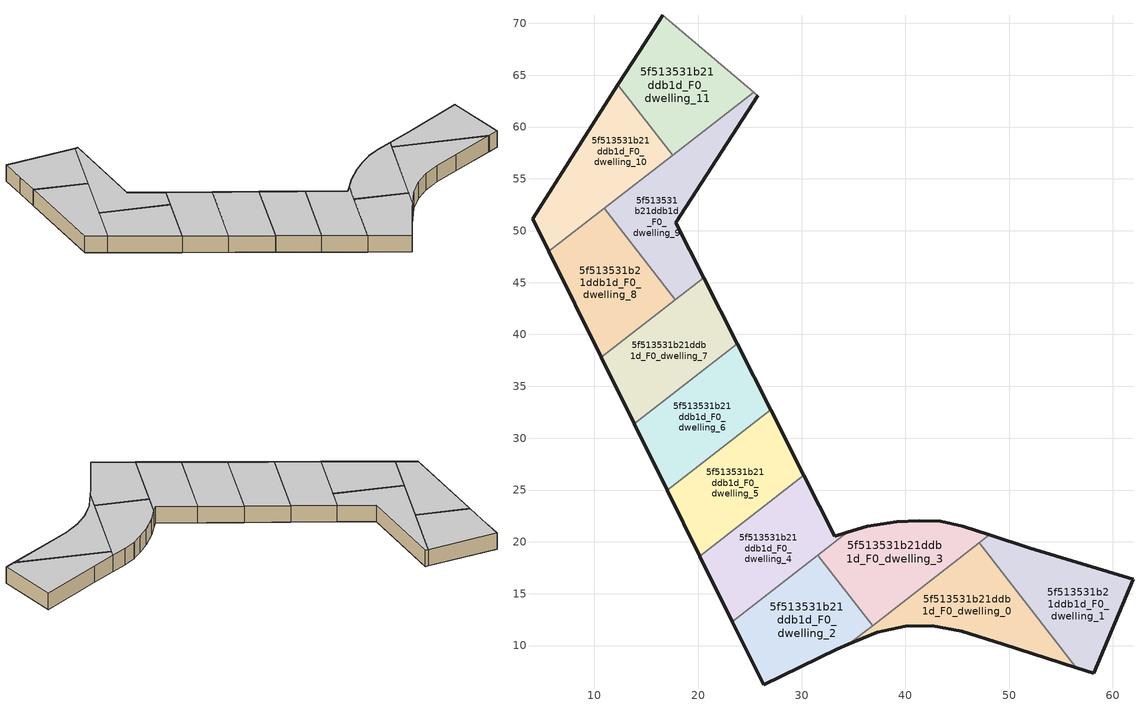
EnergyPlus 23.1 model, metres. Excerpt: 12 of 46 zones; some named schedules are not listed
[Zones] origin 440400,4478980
5f513531b21ddb1d_F0_dwelling_0
 floor ground (EU_floor_Construction): 56.49,7.88 47.14,19.92 34.49,10.11 37.29,11.29 39.99,11.88 42.59,11.91 45.43,11.36 49.42,10.12 z0
 wall outside (EU_wall_Construction): 56.49,7.88 49.42,10.12 45.43,11.36 42.59,11.91 39.99,11.88 37.29,11.29 34.49,10.11 z0:3
 wall to 5f513531b21ddb1d_F0_dwelling_1 (EU_wall_Construction): 47.14,19.92 56.49,7.88 z0:3
 wall to 5f513531b21ddb1d_F0_dwelling_3 (EU_wall_Construction): 36.83,11.92 47.14,19.92 z0:3
 wall to 5f513531b21ddb1d_F0_dwelling_2 (EU_wall_Construction): 34.49,10.11 36.83,11.92 z0:3
 ceiling to 5f513531b21ddb1d_F1_dwelling_0 (EU_floor_Construction): 47.14,19.92 56.49,7.88 49.42,10.12 45.43,11.36 42.59,11.91 39.99,11.88 37.29,11.29 34.49,10.11 z3
5f513531b21ddb1d_F0_dwelling_1
 floor ground (EU_floor_Construction): 58.17,7.34 61.94,16.41 52.01,19.4 48.1,20.67 47.14,19.92 56.49,7.88 z0
 wall outside (EU_wall_Construction): 48.1,20.67 52.01,19.4 61.94,16.41 58.17,7.34 56.49,7.88 z0:3
 wall to 5f513531b21ddb1d_F0_dwelling_3 (EU_wall_Construction): 47.14,19.92 48.1,20.67 z0:3
 ceiling to 5f513531b21ddb1d_F1_dwelling_1 (EU_floor_Construction): 61.94,16.41 58.17,7.34 56.49,7.88 47.14,19.92 48.1,20.67 52.01,19.4 z3
5f513531b21ddb1d_F0_dwelling_10
 floor ground (EU_floor_Construction): 17.55,57.27 12.28,64.06 4.04,51.18 5.61,48.01 z0
 wall outside (EU_wall_Construction): 5.61,48.01 4.04,51.18 12.28,64.06 z0:3
 wall to 5f513531b21ddb1d_F0_dwelling_11 (EU_wall_Construction): 12.28,64.06 17.55,57.27 z0:3
 wall to 5f513531b21ddb1d_F0_dwelling_9 (EU_wall_Construction): 17.55,57.27 10.96,52.16 z0:3
 wall to 5f513531b21ddb1d_F0_dwelling_8 (EU_wall_Construction): 10.96,52.16 5.61,48.01 z0:3
 ceiling to 5f513531b21ddb1d_F1_dwelling_10 (EU_floor_Construction): 12.28,64.06 17.55,57.27 5.61,48.01 4.04,51.18 z3
5f513531b21ddb1d_F0_dwelling_11
 floor ground (EU_floor_Construction): 25.38,63.35 16.59,70.78 14.34,67.28 12.28,64.06 17.55,57.27 z0
 wall outside (EU_wall_Construction): 12.28,64.06 14.34,67.28 16.59,70.78 z0:3
 wall adiabatic (EU_wall_Construction): 16.59,70.78 25.38,63.35 z0:3
 wall to 5f513531b21ddb1d_F0_dwelling_9 (EU_wall_Construction): 25.38,63.35 17.55,57.27 z0:3
 ceiling to 5f513531b21ddb1d_F1_dwelling_11 (EU_floor_Construction): 25.38,63.35 17.55,57.27 12.28,64.06 14.34,67.28 16.59,70.78 z3
5f513531b21ddb1d_F0_dwelling_2
 floor ground (EU_floor_Construction): 34.49,10.11 36.83,11.92 31.55,18.72 23.3,12.32 26.33,6.22 33.36,9.63 z0
 wall outside (EU_wall_Construction): 34.49,10.11 33.36,9.63 26.33,6.22 23.3,12.32 z0:3
 wall to 5f513531b21ddb1d_F0_dwelling_3 (EU_wall_Construction): 31.55,18.72 36.83,11.92 z0:3
 wall to 5f513531b21ddb1d_F0_dwelling_4 (EU_wall_Construction): 23.3,12.32 31.55,18.72 z0:3
 ceiling to 5f513531b21ddb1d_F1_dwelling_2 (EU_floor_Construction): 31.55,18.72 36.83,11.92 34.49,10.11 33.36,9.63 26.33,6.22 23.3,12.32 z3
5f513531b21ddb1d_F0_dwelling_3
 floor ground (EU_floor_Construction): 48.1,20.67 45.52,21.51 43.39,21.98 43.36,21.98 41.33,22.05 39.16,21.94 36.33,21.48 34.37,20.91 31.55,18.72 36.83,11.92 z0
 wall outside (EU_wall_Construction): 34.37,20.91 36.33,21.48 39.16,21.94 41.33,22.05 43.36,21.98 43.39,21.98 45.52,21.51 48.1,20.67 z0:3
 wall to 5f513531b21ddb1d_F0_dwelling_4 (EU_wall_Construction): 31.55,18.72 34.37,20.91 z0:3
 ceiling to 5f513531b21ddb1d_F1_dwelling_3 (EU_floor_Construction): 48.1,20.67 36.83,11.92 31.55,18.72 34.37,20.91 36.33,21.48 39.16,21.94 41.33,22.05 43.36,21.98 43.39,21.98 45.52,21.51 z3
5f513531b21ddb1d_F0_dwelling_4
 floor ground (EU_floor_Construction): 33.17,20.55 30.2,26.41 20.17,18.63 23.3,12.32 34.37,20.91 z0
 wall outside (EU_wall_Construction): 23.3,12.32 20.17,18.63 / 30.2,26.41 33.17,20.55 34.37,20.91 z0:3
 wall to 5f513531b21ddb1d_F0_dwelling_5 (EU_wall_Construction): 20.17,18.63 30.2,26.41 z0:3
 ceiling to 5f513531b21ddb1d_F1_dwelling_4 (EU_floor_Construction): 30.2,26.41 33.17,20.55 34.37,20.91 23.3,12.32 20.17,18.63 z3
5f513531b21ddb1d_F0_dwelling_5
 floor ground (EU_floor_Construction): 30.2,26.41 27,32.73 17.02,24.99 20.17,18.63 z0
 wall outside (EU_wall_Construction): 27,32.73 30.2,26.41 / 20.17,18.63 17.02,24.99 z0:3
 wall to 5f513531b21ddb1d_F0_dwelling_6 (EU_wall_Construction): 17.02,24.99 27,32.73 z0:3
 ceiling to 5f513531b21ddb1d_F1_dwelling_5 (EU_floor_Construction): 27,32.73 30.2,26.41 20.17,18.63 17.02,24.99 z3
5f513531b21ddb1d_F0_dwelling_6
 floor ground (EU_floor_Construction): 27,32.73 23.78,39.09 13.85,31.39 17.02,24.99 z0
 wall outside (EU_wall_Construction): 23.78,39.09 27,32.73 / 17.02,24.99 13.85,31.39 z0:3
 wall to 5f513531b21ddb1d_F0_dwelling_7 (EU_wall_Construction): 13.85,31.39 23.78,39.09 z0:3
 ceiling to 5f513531b21ddb1d_F1_dwelling_6 (EU_floor_Construction): 23.78,39.09 27,32.73 17.02,24.99 13.85,31.39 z3
5f513531b21ddb1d_F0_dwelling_7
 floor ground (EU_floor_Construction): 23.78,39.09 20.54,45.48 10.66,37.82 13.85,31.39 z0
 wall outside (EU_wall_Construction): 20.54,45.48 23.78,39.09 / 13.85,31.39 10.66,37.82 z0:3
 wall to 5f513531b21ddb1d_F0_dwelling_8 (EU_wall_Construction): 10.66,37.82 17.8,43.35 z0:3
 wall to 5f513531b21ddb1d_F0_dwelling_9 (EU_wall_Construction): 17.8,43.35 20.54,45.48 z0:3
 ceiling to 5f513531b21ddb1d_F1_dwelling_7 (EU_floor_Construction): 20.54,45.48 23.78,39.09 13.85,31.39 10.66,37.82 z3
5f513531b21ddb1d_F0_dwelling_8
 floor ground (EU_floor_Construction): 17.8,43.35 10.96,52.16 5.61,48.01 10.66,37.82 z0
 wall outside (EU_wall_Construction): 10.66,37.82 5.61,48.01 z0:3
 wall to 5f513531b21ddb1d_F0_dwelling_9 (EU_wall_Construction): 10.96,52.16 17.8,43.35 z0:3
 ceiling to 5f513531b21ddb1d_F1_dwelling_8 (EU_floor_Construction): 10.96,52.16 17.8,43.35 10.66,37.82 5.61,48.01 z3
5f513531b21ddb1d_F0_dwelling_9
 floor ground (EU_floor_Construction): 20.54,45.48 17.86,50.76 25.78,63.01 25.38,63.35 10.96,52.16 17.8,43.35 z0
 wall outside (EU_wall_Construction): 25.78,63.01 17.86,50.76 20.54,45.48 z0:3
 wall adiabatic (EU_wall_Construction): 25.38,63.35 25.78,63.01 z0:3
 ceiling to 5f513531b21ddb1d_F1_dwelling_9 (EU_floor_Construction): 25.78,63.01 17.86,50.76 20.54,45.48 17.8,43.35 10.96,52.16 25.38,63.35 z3
[Building]
EU S2 Campaign: North Axis=0; Terrain=City; Solar Distribution=FullExterior
[Site:Location]
Madrid: Latitude=40.5; Longitude=-3.5; Time Zone=1; Elevation=609
[SizingPeriod:WeatherFileDays]
AnnualSizingPeriod: Begin Month=1; Begin Day of Month=1; End Month=12; End Day of Month=31; Day of Week for Start Day=Monday; Use Weather File Daylight Saving Period=No; Use Weather File Rain and Snow Indicators=No
[MATERIAL]
EU_InternalMass_Material: Roughness=MediumRough; Thickness=0.1; Conductivity=1; Density=1800; Specific Heat=900; Thermal Absorptance=0.9; Solar Absorptance=0.7; Visible Absorptance=0.7
[MATERIAL:NOMASS] Roughness=MediumRough; Thermal Absorptance=0.9; Solar Absorptance=0.7; Visible Absorptance=0.7
Name | Thermal Resistance
EU_wall_NoMass | 1.60022
EU_floor_NoMass | 0.470652
[CONSTRUCTION]
EU_wall_Construction: EU_wall_NoMass
EU_floor_Construction: EU_floor_NoMass
EU_InternalMass_Construction: EU_InternalMass_Material
[ZONE] Type=1; Multiplier=1; Ceiling Height=autocalculate; Floor Area=autocalculate; Part of Total Floor Area=Yes
Name | Volume
5f513531b21ddb1d_F0_dwelling_0 | 264.45
5f513531b21ddb1d_F0_dwelling_1; 5f513531b21ddb1d_F0_dwelling_2 | 264.446
5f513531b21ddb1d_F0_dwelling_10 | 264.461
5f513531b21ddb1d_F0_dwelling_11 | 264.463
5f513531b21ddb1d_F0_dwelling_3 | 264.464
5f513531b21ddb1d_F0_dwelling_4; 5f513531b21ddb1d_F0_dwelling_9 | 264.453
5f513531b21ddb1d_F0_dwelling_5 | 264.457
5f513531b21ddb1d_F0_dwelling_6 | 264.451
5f513531b21ddb1d_F0_dwelling_7 | 264.431
5f513531b21ddb1d_F0_dwelling_8 | 264.442
[INTERNALMASS] Construction=EU_InternalMass_Construction
Name | Zone or ZoneList | Surface Area
5f513531b21ddb1d_F0_dwelling_0_EU_InternalMass | 5f513531b21ddb1d_F0_dwelling_0 | 88.151
5f513531b21ddb1d_F0_dwelling_1_EU_InternalMass | 5f513531b21ddb1d_F0_dwelling_1 | 88.1513
5f513531b21ddb1d_F0_dwelling_2_EU_InternalMass | 5f513531b21ddb1d_F0_dwelling_2 | 88.1481
5f513531b21ddb1d_F0_dwelling_3_EU_InternalMass | 5f513531b21ddb1d_F0_dwelling_3 | 88.1545
5f513531b21ddb1d_F0_dwelling_4_EU_InternalMass | 5f513531b21ddb1d_F0_dwelling_4 | 88.151
5f513531b21ddb1d_F0_dwelling_5_EU_InternalMass | 5f513531b21ddb1d_F0_dwelling_5 | 88.1524
5f513531b21ddb1d_F0_dwelling_6_EU_InternalMass | 5f513531b21ddb1d_F0_dwelling_6 | 88.1503
5f513531b21ddb1d_F0_dwelling_7_EU_InternalMass | 5f513531b21ddb1d_F0_dwelling_7 | 88.1436
5f513531b21ddb1d_F0_dwelling_8_EU_InternalMass | 5f513531b21ddb1d_F0_dwelling_8 | 88.1471
5f513531b21ddb1d_F0_dwelling_9_EU_InternalMass | 5f513531b21ddb1d_F0_dwelling_9 | 88.1551
5f513531b21ddb1d_F0_dwelling_10_EU_InternalMass | 5f513531b21ddb1d_F0_dwelling_10 | 88.1518
5f513531b21ddb1d_F0_dwelling_11_EU_InternalMass | 5f513531b21ddb1d_F0_dwelling_11 | 88.1524
[OTHEREQUIPMENT] Fuel Type=Electricity; Design Level Calculation Method=Watts/Area; Power per Zone Floor Area=1; Fraction Latent=0; Fraction Radiant=0; Fraction Lost=0; Carbon Dioxide Generation Rate=0; EndUse Subcategory=EU_Step8_InternalGains
Name | Zone or ZoneList or Space or SpaceList | Schedule
EU_Step8_InternalGain_5f513531b21ddb1d_F0_dwelling_0_f000 | 5f513531b21ddb1d_F0_dwelling_0 | EU_Step8_GainSchedule_5f513531b21ddb1d_F0_dwelling_0_f000
EU_Step8_InternalGain_5f513531b21ddb1d_F0_dwelling_1_f000 | 5f513531b21ddb1d_F0_dwelling_1 | EU_Step8_GainSchedule_5f513531b21ddb1d_F0_dwelling_1_f000
EU_Step8_InternalGain_5f513531b21ddb1d_F0_dwelling_2_f000 | 5f513531b21ddb1d_F0_dwelling_2 | EU_Step8_GainSchedule_5f513531b21ddb1d_F0_dwelling_2_f000
EU_Step8_InternalGain_5f513531b21ddb1d_F0_dwelling_3_f000 | 5f513531b21ddb1d_F0_dwelling_3 | EU_Step8_GainSchedule_5f513531b21ddb1d_F0_dwelling_3_f000
EU_Step8_InternalGain_5f513531b21ddb1d_F0_dwelling_4_f000 | 5f513531b21ddb1d_F0_dwelling_4 | EU_Step8_GainSchedule_5f513531b21ddb1d_F0_dwelling_4_f000
EU_Step8_InternalGain_5f513531b21ddb1d_F0_dwelling_5_f000 | 5f513531b21ddb1d_F0_dwelling_5 | EU_Step8_GainSchedule_5f513531b21ddb1d_F0_dwelling_5_f000
EU_Step8_InternalGain_5f513531b21ddb1d_F0_dwelling_6_f000 | 5f513531b21ddb1d_F0_dwelling_6 | EU_Step8_GainSchedule_5f513531b21ddb1d_F0_dwelling_6_f000
EU_Step8_InternalGain_5f513531b21ddb1d_F0_dwelling_7_f000 | 5f513531b21ddb1d_F0_dwelling_7 | EU_Step8_GainSchedule_5f513531b21ddb1d_F0_dwelling_7_f000
EU_Step8_InternalGain_5f513531b21ddb1d_F0_dwelling_8_f000 | 5f513531b21ddb1d_F0_dwelling_8 | EU_Step8_GainSchedule_5f513531b21ddb1d_F0_dwelling_8_f000
EU_Step8_InternalGain_5f513531b21ddb1d_F0_dwelling_9_f000 | 5f513531b21ddb1d_F0_dwelling_9 | EU_Step8_GainSchedule_5f513531b21ddb1d_F0_dwelling_9_f000
EU_Step8_InternalGain_5f513531b21ddb1d_F0_dwelling_10_f000 | 5f513531b21ddb1d_F0_dwelling_10 | EU_Step8_GainSchedule_5f513531b21ddb1d_F0_dwelling_10_f000
EU_Step8_InternalGain_5f513531b21ddb1d_F0_dwelling_11_f000 | 5f513531b21ddb1d_F0_dwelling_11 | EU_Step8_GainSchedule_5f513531b21ddb1d_F0_dwelling_11_f000
[ZONEVENTILATION:DESIGNFLOWRATE] Schedule=EU_AlwaysOn; Design Flow Rate Calculation Method=AirChanges/Hour; Air Changes per Hour=0.480704; Ventilation Type=Natural; Fan Pressure Rise=0; Fan Total Efficiency=1; Constant Term Coefficient=1; Temperature Term Coefficient=0; Velocity Term Coefficient=0; Velocity Squared Term Coefficient=0; Minimum Indoor Temperature=-100; Maximum Indoor Temperature=100; Delta Temperature=-100; Minimum Outdoor Temperature=-100; Maximum Outdoor Temperature=100; Maximum Wind Speed=40
Name | Zone or ZoneList or Space or SpaceList
EU_ConstantAir_5f513531b21ddb1d_F0_dwelling_0 | 5f513531b21ddb1d_F0_dwelling_0
EU_ConstantAir_5f513531b21ddb1d_F0_dwelling_1 | 5f513531b21ddb1d_F0_dwelling_1
EU_ConstantAir_5f513531b21ddb1d_F0_dwelling_2 | 5f513531b21ddb1d_F0_dwelling_2
EU_ConstantAir_5f513531b21ddb1d_F0_dwelling_3 | 5f513531b21ddb1d_F0_dwelling_3
EU_ConstantAir_5f513531b21ddb1d_F0_dwelling_4 | 5f513531b21ddb1d_F0_dwelling_4
EU_ConstantAir_5f513531b21ddb1d_F0_dwelling_5 | 5f513531b21ddb1d_F0_dwelling_5
EU_ConstantAir_5f513531b21ddb1d_F0_dwelling_6 | 5f513531b21ddb1d_F0_dwelling_6
EU_ConstantAir_5f513531b21ddb1d_F0_dwelling_7 | 5f513531b21ddb1d_F0_dwelling_7
EU_ConstantAir_5f513531b21ddb1d_F0_dwelling_8 | 5f513531b21ddb1d_F0_dwelling_8
EU_ConstantAir_5f513531b21ddb1d_F0_dwelling_9 | 5f513531b21ddb1d_F0_dwelling_9
EU_ConstantAir_5f513531b21ddb1d_F0_dwelling_10 | 5f513531b21ddb1d_F0_dwelling_10
EU_ConstantAir_5f513531b21ddb1d_F0_dwelling_11 | 5f513531b21ddb1d_F0_dwelling_11
[HVACTEMPLATE:THERMOSTAT] Constant Heating Setpoint=20; Constant Cooling Setpoint=50
EU_HeatOnly_5f513531b21ddb1d_F0_dwelling_0; EU_HeatOnly_5f513531b21ddb1d_F0_dwelling_1; EU_HeatOnly_5f513531b21ddb1d_F0_dwelling_2; EU_HeatOnly_5f513531b21ddb1d_F0_dwelling_3; EU_HeatOnly_5f513531b21ddb1d_F0_dwelling_4; EU_HeatOnly_5f513531b21ddb1d_F0_dwelling_5; EU_HeatOnly_5f513531b21ddb1d_F0_dwelling_6; EU_HeatOnly_5f513531b21ddb1d_F0_dwelling_7; EU_HeatOnly_5f513531b21ddb1d_F0_dwelling_8; EU_HeatOnly_5f513531b21ddb1d_F0_dwelling_9; EU_HeatOnly_5f513531b21ddb1d_F0_dwelling_10; EU_HeatOnly_5f513531b21ddb1d_F0_dwelling_11; EU_HeatOnly_5f513531b21ddb1d_F1_dwelling_0; EU_HeatOnly_5f513531b21ddb1d_F1_dwelling_1; EU_HeatOnly_5f513531b21ddb1d_F1_dwelling_2; EU_HeatOnly_5f513531b21ddb1d_F1_dwelling_3; EU_HeatOnly_5f513531b21ddb1d_F1_dwelling_4; EU_HeatOnly_5f513531b21ddb1d_F1_dwelling_5; EU_HeatOnly_5f513531b21ddb1d_F1_dwelling_6; EU_HeatOnly_5f513531b21ddb1d_F1_dwelling_7; EU_HeatOnly_5f513531b21ddb1d_F1_dwelling_8; EU_HeatOnly_5f513531b21ddb1d_F1_dwelling_9; EU_HeatOnly_5f513531b21ddb1d_F1_dwelling_10; EU_HeatOnly_5f513531b21ddb1d_F1_dwelling_11; EU_HeatOnly_5f513531b21ddb1d_F2_dwelling_0; EU_HeatOnly_5f513531b21ddb1d_F2_dwelling_1; EU_HeatOnly_5f513531b21ddb1d_F2_dwelling_2; EU_HeatOnly_5f513531b21ddb1d_F2_dwelling_3; EU_HeatOnly_5f513531b21ddb1d_F2_dwelling_4; EU_HeatOnly_5f513531b21ddb1d_F2_dwelling_5; EU_HeatOnly_5f513531b21ddb1d_F2_dwelling_6; EU_HeatOnly_5f513531b21ddb1d_F2_dwelling_7; EU_HeatOnly_5f513531b21ddb1d_F2_dwelling_8; EU_HeatOnly_5f513531b21ddb1d_F2_dwelling_9; EU_HeatOnly_5f513531b21ddb1d_F2_dwelling_10; EU_HeatOnly_5f513531b21ddb1d_F3_dwelling_0; EU_HeatOnly_5f513531b21ddb1d_F3_dwelling_1; EU_HeatOnly_5f513531b21ddb1d_F3_dwelling_2; EU_HeatOnly_5f513531b21ddb1d_F3_dwelling_3; EU_HeatOnly_5f513531b21ddb1d_F3_dwelling_4; EU_HeatOnly_5f513531b21ddb1d_F3_dwelling_5; EU_HeatOnly_5f513531b21ddb1d_F3_dwelling_6; EU_HeatOnly_5f513531b21ddb1d_F3_dwelling_7; EU_HeatOnly_5f513531b21ddb1d_F3_dwelling_8; EU_HeatOnly_5f513531b21ddb1d_F3_dwelling_9; EU_HeatOnly_5f513531b21ddb1d_F3_dwelling_10
[HVACTEMPLATE:ZONE:IDEALLOADSAIRSYSTEM] System Availability Schedule=EU_AlwaysOn; Maximum Heating Supply Air Temperature=50; Minimum Cooling Supply Air Temperature=13; Maximum Heating Supply Air Humidity Ratio=0.0156; Minimum Cooling Supply Air Humidity Ratio=0.0077; Heating Limit=NoLimit; Cooling Limit=NoLimit; Heating Availability Schedule=EU_AlwaysOn; Cooling Availability Schedule=EU_CoolingOff; Dehumidification Control Type=ConstantSensibleHeatRatio; Cooling Sensible Heat Ratio=0.7; Dehumidification Setpoint=60; Humidification Control Type=None; Humidification Setpoint=30; Outdoor Air Method=None; Outdoor Air Flow Rate per Person=0.00944; Outdoor Air Flow Rate per Zone Floor Area=0; Outdoor Air Flow Rate per Zone=0; Demand Controlled Ventilation Type=None; Outdoor Air Economizer Type=NoEconomizer; Heat Recovery Type=None; Sensible Heat Recovery Effectiveness=0.7; Latent Heat Recovery Effectiveness=0.65
Name | Template Thermostat
5f513531b21ddb1d_F0_dwelling_0 | EU_HeatOnly_5f513531b21ddb1d_F0_dwelling_0
5f513531b21ddb1d_F0_dwelling_1 | EU_HeatOnly_5f513531b21ddb1d_F0_dwelling_1
5f513531b21ddb1d_F0_dwelling_2 | EU_HeatOnly_5f513531b21ddb1d_F0_dwelling_2
5f513531b21ddb1d_F0_dwelling_3 | EU_HeatOnly_5f513531b21ddb1d_F0_dwelling_3
5f513531b21ddb1d_F0_dwelling_4 | EU_HeatOnly_5f513531b21ddb1d_F0_dwelling_4
5f513531b21ddb1d_F0_dwelling_5 | EU_HeatOnly_5f513531b21ddb1d_F0_dwelling_5
5f513531b21ddb1d_F0_dwelling_6 | EU_HeatOnly_5f513531b21ddb1d_F0_dwelling_6
5f513531b21ddb1d_F0_dwelling_7 | EU_HeatOnly_5f513531b21ddb1d_F0_dwelling_7
5f513531b21ddb1d_F0_dwelling_8 | EU_HeatOnly_5f513531b21ddb1d_F0_dwelling_8
5f513531b21ddb1d_F0_dwelling_9 | EU_HeatOnly_5f513531b21ddb1d_F0_dwelling_9
5f513531b21ddb1d_F0_dwelling_10 | EU_HeatOnly_5f513531b21ddb1d_F0_dwelling_10
5f513531b21ddb1d_F0_dwelling_11 | EU_HeatOnly_5f513531b21ddb1d_F0_dwelling_11
[SIZING:ZONE] Zone Cooling Design Supply Air Temperature Input Method=SupplyAirTemperature; Zone Cooling Design Supply Air Temperature=13; Zone Heating Design Supply Air Temperature Input Method=SupplyAirTemperature; Zone Heating Design Supply Air Temperature=50; Zone Cooling Design Supply Air Humidity Ratio=0.008; Zone Heating Design Supply Air Humidity Ratio=0.008; Cooling Design Air Flow Method=DesignDay; Cooling Design Air Flow Rate=0; Cooling Minimum Air Flow per Zone Floor Area=0.000762; Cooling Minimum Air Flow=0; Cooling Minimum Air Flow Fraction=0.2; Heating Design Air Flow Method=DesignDay; Heating Design Air Flow Rate=0; Heating Maximum Air Flow per Zone Floor Area=0.002032; Heating Maximum Air Flow=0.141576; Heating Maximum Air Flow Fraction=0.3; Account for Dedicated Outdoor Air System=No; Dedicated Outdoor Air System Control Strategy=NeutralSupplyAir; Dedicated Outdoor Air Low Setpoint Temperature for Design=autosize; Dedicated Outdoor Air High Setpoint Temperature for Design=autosize; Zone Load Sizing Method=Sensible Load Only No Latent Load; Zone Latent Cooling Design Supply Air Humidity Ratio Input Method=HumidityRatioDifference; Zone Cooling Design Supply Air Humidity Ratio Difference=0.005; Zone Latent Heating Design Supply Air Humidity Ratio Input Method=HumidityRatioDifference; Zone Humidification Design Supply Air Humidity Ratio Difference=0.005
5f513531b21ddb1d_F0_dwelling_0; 5f513531b21ddb1d_F0_dwelling_1; 5f513531b21ddb1d_F0_dwelling_2; 5f513531b21ddb1d_F0_dwelling_3; 5f513531b21ddb1d_F0_dwelling_4; 5f513531b21ddb1d_F0_dwelling_5; 5f513531b21ddb1d_F0_dwelling_6; 5f513531b21ddb1d_F0_dwelling_7; 5f513531b21ddb1d_F0_dwelling_8; 5f513531b21ddb1d_F0_dwelling_9; 5f513531b21ddb1d_F0_dwelling_10; 5f513531b21ddb1d_F0_dwelling_11
[SCHEDULE:FILE] Column Number=1; Rows to Skip at Top=0; Number of Hours of Data=8760; Column Separator=Comma; Interpolate to Timestep=No; Minutes per Item=60; Adjust Schedule for Daylight Savings=Yes
Name | File
EU_Step8_GainSchedule_5f513531b21ddb1d_F0_dwelling_0_f000 | ../../schedules/5f513531b21ddb1d/5f513531b21ddb1d_F0_dwelling_0_f000_gain.csv
EU_Step8_GainSchedule_5f513531b21ddb1d_F0_dwelling_1_f000 | ../../schedules/5f513531b21ddb1d/5f513531b21ddb1d_F0_dwelling_1_f000_gain.csv
EU_Step8_GainSchedule_5f513531b21ddb1d_F0_dwelling_2_f000 | ../../schedules/5f513531b21ddb1d/5f513531b21ddb1d_F0_dwelling_2_f000_gain.csv
EU_Step8_GainSchedule_5f513531b21ddb1d_F0_dwelling_3_f000 | ../../schedules/5f513531b21ddb1d/5f513531b21ddb1d_F0_dwelling_3_f000_gain.csv
EU_Step8_GainSchedule_5f513531b21ddb1d_F0_dwelling_4_f000 | ../../schedules/5f513531b21ddb1d/5f513531b21ddb1d_F0_dwelling_4_f000_gain.csv
